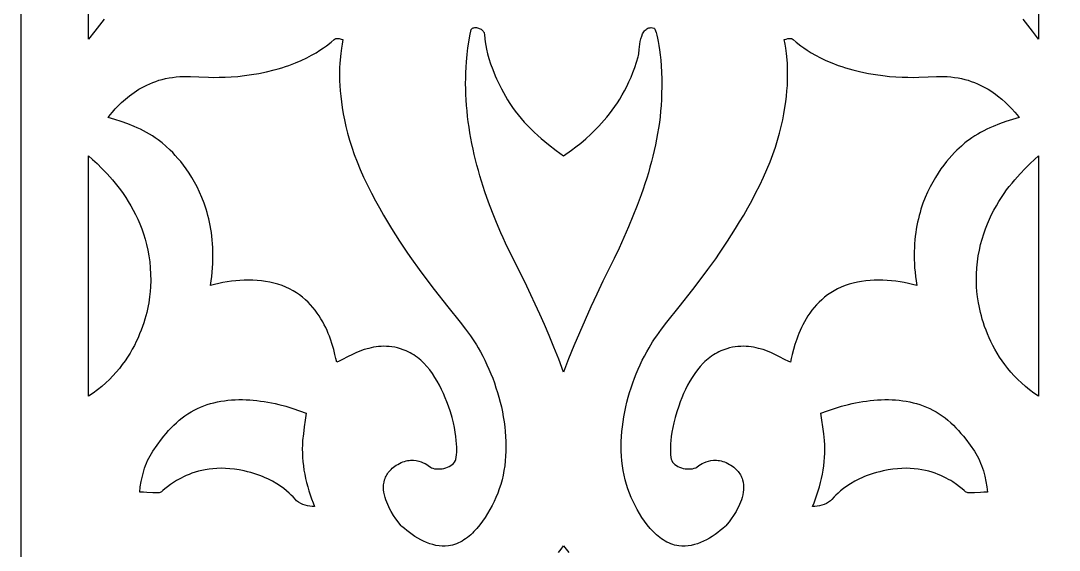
# Model space of a CAD drawing. Extents: x -375 to 375, y -1025 to 1025.
# Drawn here: x -270 to -193.5, y -163.4 to -124.4 of the extents above; entities that cross this region are included whole.
import ezdxf

# ---------------------------------------------------------------- set-up
doc = ezdxf.new("R2010")
doc.units = 0
doc.layers.add('LAYER_1', color=18, linetype='CONTINUOUS')
doc.layers.add('LAYER_2', color=174, linetype='CONTINUOUS')

msp = doc.modelspace()

# ---------------------------------------------------------------- linework, layer by layer
at = {"layer": 'LAYER_1'}
for points in [[(-263.856, -124.226), (-264.551, -125.118), (-265, -125.698), (-265, -108.44)], [(-195, -108.441), (-195, -125.697), (-195.448, -125.118), (-196.143, -124.226)], [(-230.383, -163.53), (-230.189, -163.283), (-230, -163.032), (-229.81, -163.283), (-229.616, -163.53)]]:
    msp.add_lwpolyline(points, dxfattribs=at)
for points in [[(-230.357, -149.297), (-230.713, -148.404), (-231.065, -147.552), (-231.412, -146.742), (-231.753, -145.971), (-232.085, -145.24), (-232.408, -144.549), (-232.72, -143.895), (-233.305, -142.7), (-233.826, -141.65), (-234.272, -140.741), (-234.463, -140.337), (-234.63, -139.966), (-234.944, -139.226), (-235.244, -138.476), (-235.529, -137.716), (-235.796, -136.947), (-236.046, -136.171), (-236.163, -135.78), (-236.275, -135.387), (-236.382, -134.993), (-236.483, -134.598), (-236.579, -134.201), (-236.668, -133.803), (-236.752, -133.404), (-236.829, -133.005), (-236.9, -132.604), (-236.965, -132.203), (-237.022, -131.801), (-237.073, -131.399), (-237.116, -130.996), (-237.152, -130.593), (-237.181, -130.19), (-237.201, -129.787), (-237.214, -129.384), (-237.219, -128.982), (-237.215, -128.579), (-237.204, -128.178), (-237.183, -127.777), (-237.154, -127.376), (-237.102, -126.828), (-237.046, -126.349), (-236.99, -125.939), (-236.935, -125.599), (-236.883, -125.329), (-236.836, -125.13), (-236.798, -125.002), (-236.782, -124.964), (-236.77, -124.945), (-236.723, -124.909), (-236.67, -124.882), (-236.612, -124.864), (-236.549, -124.854), (-236.484, -124.852), (-236.416, -124.857), (-236.348, -124.87), (-236.279, -124.888), (-236.212, -124.913), (-236.147, -124.943), (-236.085, -124.978), (-236.028, -125.018), (-235.976, -125.062), (-235.93, -125.11), (-235.892, -125.16), (-235.863, -125.214), (-235.85, -125.268), (-235.837, -125.366), (-235.8, -125.687), (-235.77, -125.907), (-235.727, -126.164), (-235.67, -126.457), (-235.594, -126.785), (-235.496, -127.145), (-235.374, -127.536), (-235.225, -127.956), (-235.044, -128.405), (-234.942, -128.639), (-234.83, -128.88), (-234.709, -129.127), (-234.579, -129.379), (-234.439, -129.638), (-234.288, -129.902), (-234.126, -130.171), (-233.953, -130.446), (-233.76, -130.734), (-233.557, -131.015), (-233.344, -131.289), (-233.123, -131.556), (-232.893, -131.817), (-232.656, -132.071), (-232.411, -132.319), (-232.161, -132.562), (-231.904, -132.799), (-231.643, -133.03), (-231.377, -133.256), (-231.107, -133.477), (-230.557, -133.905), (-230, -134.316), (-229.424, -133.898), (-229.093, -133.647), (-228.739, -133.365), (-228.367, -133.052), (-227.983, -132.705), (-227.787, -132.518), (-227.59, -132.322), (-227.393, -132.117), (-227.195, -131.903), (-226.997, -131.679), (-226.801, -131.445), (-226.606, -131.201), (-226.414, -130.946), (-226.224, -130.681), (-226.038, -130.406), (-225.856, -130.119), (-225.679, -129.821), (-225.507, -129.512), (-225.341, -129.192), (-225.182, -128.86), (-225.029, -128.515), (-224.885, -128.159), (-224.748, -127.79), (-224.621, -127.409), (-224.504, -127.015), (-224.483, -126.917), (-224.465, -126.789), (-224.429, -126.463), (-224.407, -126.276), (-224.38, -126.08), (-224.344, -125.882), (-224.3, -125.687), (-224.243, -125.5), (-224.172, -125.326), (-224.131, -125.246), (-224.086, -125.172), (-224.036, -125.104), (-223.982, -125.043), (-223.922, -124.99), (-223.857, -124.945), (-223.787, -124.908), (-223.711, -124.882), (-223.629, -124.866), (-223.54, -124.861), (-223.445, -124.868), (-223.343, -124.887), (-223.328, -124.896), (-223.31, -124.914), (-223.271, -124.98), (-223.226, -125.084), (-223.178, -125.227), (-223.127, -125.407), (-223.075, -125.624), (-223.023, -125.878), (-222.972, -126.169), (-222.924, -126.495), (-222.88, -126.857), (-222.842, -127.253), (-222.81, -127.684), (-222.786, -128.149), (-222.771, -128.648), (-222.767, -129.18), (-222.774, -129.745), (-222.79, -130.165), (-222.814, -130.584), (-222.848, -131.003), (-222.89, -131.421), (-222.942, -131.838), (-223.002, -132.254), (-223.069, -132.67), (-223.145, -133.084), (-223.229, -133.498), (-223.32, -133.91), (-223.417, -134.322), (-223.522, -134.732), (-223.633, -135.141), (-223.751, -135.548), (-223.874, -135.955), (-224.004, -136.36), (-224.139, -136.763), (-224.279, -137.166), (-224.574, -137.965), (-224.886, -138.759), (-225.214, -139.545), (-225.556, -140.325), (-225.909, -141.096), (-226.271, -141.86), (-226.64, -142.616), (-227.098, -143.55), (-227.548, -144.488), (-227.988, -145.432), (-228.417, -146.381), (-228.834, -147.335), (-229.238, -148.294), (-229.627, -149.26), (-230, -150.232)], [(-239.178, -163.043), (-239.408, -163.005), (-239.638, -162.951), (-239.865, -162.882), (-240.09, -162.798), (-240.313, -162.701), (-240.531, -162.592), (-240.746, -162.473), (-240.956, -162.344), (-241.16, -162.208), (-241.358, -162.064), (-241.55, -161.916), (-241.734, -161.763), (-241.911, -161.606), (-241.96, -161.554), (-242.058, -161.44), (-242.193, -161.271), (-242.354, -161.053), (-242.53, -160.794), (-242.71, -160.498), (-242.798, -160.339), (-242.883, -160.174), (-242.962, -160.003), (-243.036, -159.827), (-243.102, -159.648), (-243.159, -159.465), (-243.205, -159.28), (-243.24, -159.093), (-243.262, -158.906), (-243.269, -158.719), (-243.26, -158.533), (-243.233, -158.349), (-243.188, -158.167), (-243.158, -158.077), (-243.122, -157.989), (-243.082, -157.901), (-243.035, -157.815), (-242.983, -157.729), (-242.925, -157.646), (-242.861, -157.563), (-242.79, -157.483), (-242.713, -157.404), (-242.629, -157.326), (-242.539, -157.251), (-242.441, -157.178), (-242.337, -157.106), (-242.225, -157.037), (-242.098, -156.967), (-241.973, -156.907), (-241.85, -156.857), (-241.729, -156.816), (-241.611, -156.784), (-241.495, -156.759), (-241.382, -156.743), (-241.272, -156.733), (-241.164, -156.73), (-241.059, -156.733), (-240.86, -156.755), (-240.673, -156.795), (-240.501, -156.848), (-240.344, -156.912), (-240.203, -156.981), (-240.079, -157.052), (-239.973, -157.12), (-239.818, -157.233), (-239.745, -157.285), (-239.629, -157.325), (-239.504, -157.354), (-239.373, -157.371), (-239.237, -157.377), (-239.098, -157.372), (-238.959, -157.356), (-238.82, -157.329), (-238.684, -157.293), (-238.553, -157.246), (-238.429, -157.189), (-238.313, -157.122), (-238.208, -157.046), (-238.115, -156.961), (-238.037, -156.866), (-237.975, -156.762), (-237.95, -156.707), (-237.931, -156.649), (-237.91, -156.542), (-237.885, -156.317), (-237.876, -156.161), (-237.872, -155.978), (-237.874, -155.768), (-237.884, -155.531), (-237.904, -155.268), (-237.936, -154.979), (-237.982, -154.665), (-238.044, -154.327), (-238.122, -153.964), (-238.221, -153.579), (-238.34, -153.17), (-238.482, -152.739), (-238.593, -152.434), (-238.714, -152.126), (-238.845, -151.818), (-238.987, -151.512), (-239.14, -151.21), (-239.304, -150.913), (-239.478, -150.624), (-239.665, -150.344), (-239.863, -150.075), (-240.073, -149.819), (-240.295, -149.579), (-240.41, -149.465), (-240.529, -149.356), (-240.651, -149.251), (-240.776, -149.151), (-240.904, -149.057), (-241.036, -148.968), (-241.17, -148.884), (-241.308, -148.807), (-241.45, -148.736), (-241.594, -148.671), (-241.81, -148.586), (-242.024, -148.515), (-242.235, -148.458), (-242.444, -148.412), (-242.65, -148.378), (-242.852, -148.354), (-243.052, -148.342), (-243.249, -148.338), (-243.442, -148.344), (-243.633, -148.359), (-243.819, -148.381), (-244.002, -148.41), (-244.181, -148.446), (-244.357, -148.487), (-244.695, -148.585), (-245.017, -148.699), (-245.321, -148.824), (-245.606, -148.954), (-245.872, -149.084), (-246.34, -149.326), (-246.54, -149.428), (-246.717, -149.509), (-246.776, -149.242), (-246.848, -148.931), (-246.938, -148.583), (-247.048, -148.206), (-247.182, -147.805), (-247.258, -147.598), (-247.341, -147.387), (-247.432, -147.174), (-247.531, -146.959), (-247.637, -146.744), (-247.752, -146.528), (-247.876, -146.313), (-248.009, -146.1), (-248.151, -145.89), (-248.304, -145.682), (-248.467, -145.479), (-248.64, -145.281), (-248.825, -145.089), (-249.021, -144.904), (-249.229, -144.726), (-249.449, -144.556), (-249.682, -144.396), (-249.928, -144.245), (-250.187, -144.106), (-250.46, -143.978), (-250.747, -143.862), (-251.048, -143.76), (-251.348, -143.676), (-251.652, -143.607), (-251.959, -143.551), (-252.269, -143.509), (-252.582, -143.48), (-252.897, -143.463), (-253.212, -143.457), (-253.529, -143.464), (-253.846, -143.48), (-254.162, -143.507), (-254.478, -143.543), (-254.792, -143.589), (-255.104, -143.643), (-255.414, -143.704), (-255.72, -143.773), (-256.023, -143.849), (-255.973, -143.517), (-255.93, -143.191), (-255.896, -142.871), (-255.87, -142.555), (-255.851, -142.245), (-255.84, -141.941), (-255.837, -141.642), (-255.84, -141.349), (-255.85, -141.061), (-255.866, -140.778), (-255.889, -140.5), (-255.917, -140.228), (-255.952, -139.962), (-255.992, -139.7), (-256.038, -139.444), (-256.088, -139.194), (-256.144, -138.948), (-256.204, -138.708), (-256.268, -138.473), (-256.337, -138.244), (-256.485, -137.8), (-256.648, -137.377), (-256.822, -136.975), (-257.007, -136.594), (-257.199, -136.233), (-257.398, -135.892), (-257.601, -135.572), (-257.807, -135.272), (-258.013, -134.992), (-258.217, -134.732), (-258.419, -134.491), (-258.615, -134.27), (-258.804, -134.069), (-258.985, -133.887), (-259.311, -133.582), (-259.58, -133.353), (-259.775, -133.199), (-259.881, -133.121), (-260.087, -132.975), (-260.299, -132.836), (-260.514, -132.704), (-260.734, -132.579), (-260.957, -132.459), (-261.183, -132.346), (-261.413, -132.238), (-261.645, -132.136), (-262.117, -131.946), (-262.595, -131.773), (-263.078, -131.616), (-263.562, -131.472), (-263.415, -131.286), (-263.242, -131.079), (-263.043, -130.854), (-262.818, -130.617), (-262.567, -130.372), (-262.289, -130.123), (-261.984, -129.876), (-261.821, -129.754), (-261.651, -129.634), (-261.475, -129.517), (-261.292, -129.403), (-261.102, -129.293), (-260.905, -129.187), (-260.701, -129.086), (-260.49, -128.99), (-260.272, -128.901), (-260.047, -128.818), (-259.815, -128.742), (-259.576, -128.674), (-259.33, -128.614), (-259.076, -128.564), (-258.816, -128.522), (-258.548, -128.491), (-258.273, -128.471), (-257.991, -128.461), (-257.481, -128.47), (-256.872, -128.494), (-256.168, -128.517), (-255.781, -128.522), (-255.372, -128.52), (-254.94, -128.508), (-254.486, -128.485), (-254.011, -128.448), (-253.514, -128.394), (-252.997, -128.322), (-252.46, -128.23), (-251.903, -128.115), (-251.326, -127.974), (-251.04, -127.896), (-250.764, -127.814), (-250.5, -127.729), (-250.245, -127.642), (-249.767, -127.461), (-249.329, -127.273), (-248.93, -127.083), (-248.569, -126.893), (-248.244, -126.706), (-247.955, -126.526), (-247.701, -126.354), (-247.48, -126.195), (-247.133, -125.926), (-246.907, -125.742), (-246.836, -125.69), (-246.792, -125.668), (-246.726, -125.66), (-246.659, -125.658), (-246.525, -125.67), (-246.393, -125.699), (-246.265, -125.743), (-246.323, -126.075), (-246.373, -126.378), (-246.425, -126.768), (-246.471, -127.242), (-246.489, -127.509), (-246.503, -127.796), (-246.51, -128.102), (-246.511, -128.427), (-246.504, -128.771), (-246.489, -129.133), (-246.463, -129.513), (-246.426, -129.91), (-246.377, -130.324), (-246.315, -130.754), (-246.238, -131.201), (-246.147, -131.663), (-246.038, -132.141), (-245.913, -132.634), (-245.769, -133.141), (-245.605, -133.662), (-245.421, -134.197), (-245.215, -134.746), (-244.986, -135.307), (-244.734, -135.881), (-244.457, -136.468), (-244.153, -137.066), (-243.861, -137.614), (-243.567, -138.146), (-243.271, -138.664), (-242.975, -139.167), (-242.679, -139.655), (-242.382, -140.129), (-242.087, -140.589), (-241.792, -141.035), (-241.499, -141.468), (-241.208, -141.888), (-240.635, -142.691), (-240.075, -143.445), (-239.534, -144.152), (-238.519, -145.439), (-237.62, -146.57), (-237.224, -147.083), (-236.869, -147.564), (-236.707, -147.793), (-236.557, -148.015), (-236.42, -148.231), (-236.294, -148.44), (-236.124, -148.744), (-235.959, -149.054), (-235.799, -149.371), (-235.646, -149.694), (-235.499, -150.023), (-235.359, -150.357), (-235.225, -150.696), (-235.099, -151.04), (-234.98, -151.387), (-234.869, -151.738), (-234.766, -152.092), (-234.672, -152.449), (-234.586, -152.808), (-234.509, -153.169), (-234.441, -153.532), (-234.383, -153.895), (-234.335, -154.259), (-234.297, -154.623), (-234.269, -154.986), (-234.252, -155.349), (-234.246, -155.711), (-234.251, -156.07), (-234.268, -156.428), (-234.297, -156.784), (-234.338, -157.136), (-234.391, -157.485), (-234.457, -157.83), (-234.536, -158.171), (-234.629, -158.507), (-234.735, -158.838), (-234.855, -159.164), (-234.989, -159.483), (-235.123, -159.772), (-235.269, -160.065), (-235.426, -160.359), (-235.594, -160.652), (-235.774, -160.94), (-235.965, -161.221), (-236.168, -161.492), (-236.381, -161.75), (-236.606, -161.994), (-236.723, -162.109), (-236.842, -162.219), (-236.964, -162.324), (-237.089, -162.424), (-237.217, -162.518), (-237.347, -162.605), (-237.48, -162.686), (-237.616, -162.76), (-237.754, -162.827), (-237.895, -162.886), (-238.039, -162.938), (-238.185, -162.981), (-238.335, -163.015), (-238.486, -163.041), (-238.716, -163.062), (-238.947, -163.062)], [(-221.283, -163.062), (-221.513, -163.041), (-221.665, -163.015), (-221.814, -162.981), (-221.961, -162.938), (-222.104, -162.886), (-222.245, -162.827), (-222.384, -162.76), (-222.52, -162.686), (-222.653, -162.605), (-222.783, -162.518), (-222.911, -162.424), (-223.035, -162.324), (-223.157, -162.219), (-223.277, -162.109), (-223.393, -161.994), (-223.618, -161.75), (-223.832, -161.492), (-224.034, -161.221), (-224.226, -160.94), (-224.405, -160.652), (-224.574, -160.359), (-224.731, -160.065), (-224.876, -159.772), (-225.01, -159.483), (-225.144, -159.164), (-225.265, -158.838), (-225.371, -158.507), (-225.463, -158.171), (-225.542, -157.83), (-225.609, -157.485), (-225.662, -157.136), (-225.703, -156.784), (-225.731, -156.428), (-225.748, -156.07), (-225.754, -155.711), (-225.748, -155.349), (-225.73, -154.986), (-225.703, -154.623), (-225.665, -154.259), (-225.616, -153.895), (-225.558, -153.532), (-225.49, -153.169), (-225.414, -152.808), (-225.328, -152.449), (-225.233, -152.092), (-225.13, -151.738), (-225.019, -151.387), (-224.901, -151.04), (-224.774, -150.696), (-224.641, -150.357), (-224.501, -150.023), (-224.354, -149.694), (-224.2, -149.371), (-224.041, -149.054), (-223.876, -148.744), (-223.705, -148.44), (-223.58, -148.231), (-223.442, -148.015), (-223.292, -147.793), (-223.131, -147.564), (-222.775, -147.083), (-222.379, -146.57), (-221.481, -145.439), (-220.466, -144.152), (-219.924, -143.445), (-219.365, -142.691), (-218.791, -141.888), (-218.5, -141.468), (-218.207, -141.035), (-217.913, -140.589), (-217.617, -140.129), (-217.321, -139.655), (-217.025, -139.167), (-216.728, -138.664), (-216.433, -138.146), (-216.139, -137.614), (-215.846, -137.066), (-215.543, -136.468), (-215.266, -135.881), (-215.013, -135.307), (-214.784, -134.746), (-214.579, -134.197), (-214.394, -133.662), (-214.231, -133.141), (-214.087, -132.634), (-213.961, -132.141), (-213.853, -131.663), (-213.761, -131.201), (-213.685, -130.754), (-213.623, -130.324), (-213.574, -129.91), (-213.537, -129.513), (-213.511, -129.133), (-213.495, -128.771), (-213.488, -128.427), (-213.489, -128.102), (-213.497, -127.796), (-213.51, -127.509), (-213.529, -127.242), (-213.575, -126.768), (-213.627, -126.378), (-213.676, -126.075), (-213.734, -125.743), (-213.607, -125.699), (-213.475, -125.67), (-213.341, -125.658), (-213.274, -125.66), (-213.208, -125.668), (-213.164, -125.69), (-213.093, -125.742), (-212.866, -125.926), (-212.52, -126.195), (-212.299, -126.354), (-212.044, -126.526), (-211.755, -126.706), (-211.431, -126.893), (-211.069, -127.083), (-210.67, -127.273), (-210.232, -127.461), (-209.754, -127.642), (-209.5, -127.729), (-209.235, -127.814), (-208.96, -127.896), (-208.674, -127.974), (-208.097, -128.115), (-207.54, -128.23), (-207.002, -128.322), (-206.485, -128.394), (-205.989, -128.448), (-205.514, -128.485), (-205.06, -128.508), (-204.628, -128.52), (-204.218, -128.522), (-203.831, -128.517), (-203.127, -128.494), (-202.519, -128.47), (-202.009, -128.461), (-201.726, -128.471), (-201.452, -128.491), (-201.184, -128.522), (-200.923, -128.564), (-200.67, -128.614), (-200.424, -128.674), (-200.185, -128.742), (-199.953, -128.818), (-199.728, -128.901), (-199.51, -128.99), (-199.299, -129.086), (-199.095, -129.187), (-198.898, -129.293), (-198.708, -129.403), (-198.524, -129.517), (-198.348, -129.634), (-198.179, -129.754), (-198.016, -129.876), (-197.711, -130.123), (-197.433, -130.372), (-197.181, -130.617), (-196.956, -130.854), (-196.757, -131.079), (-196.584, -131.286), (-196.437, -131.472), (-196.922, -131.616), (-197.404, -131.773), (-197.882, -131.946), (-198.354, -132.136), (-198.586, -132.238), (-198.816, -132.346), (-199.043, -132.459), (-199.266, -132.579), (-199.485, -132.704), (-199.701, -132.836), (-199.912, -132.975), (-200.119, -133.121), (-200.225, -133.199), (-200.42, -133.353), (-200.688, -133.582), (-201.015, -133.887), (-201.195, -134.069), (-201.384, -134.27), (-201.581, -134.491), (-201.782, -134.732), (-201.987, -134.992), (-202.193, -135.272), (-202.398, -135.572), (-202.602, -135.892), (-202.8, -136.233), (-202.993, -136.594), (-203.177, -136.975), (-203.352, -137.377), (-203.514, -137.8), (-203.663, -138.244), (-203.731, -138.473), (-203.796, -138.708), (-203.856, -138.948), (-203.911, -139.194), (-203.962, -139.444), (-204.007, -139.7), (-204.048, -139.962), (-204.082, -140.228), (-204.111, -140.5), (-204.134, -140.778), (-204.15, -141.061), (-204.16, -141.349), (-204.163, -141.642), (-204.159, -141.941), (-204.148, -142.245), (-204.13, -142.555), (-204.103, -142.871), (-204.069, -143.191), (-204.027, -143.517), (-203.976, -143.849), (-204.279, -143.773), (-204.586, -143.704), (-204.896, -143.643), (-205.208, -143.589), (-205.522, -143.543), (-205.837, -143.507), (-206.154, -143.48), (-206.471, -143.464), (-206.787, -143.457), (-207.103, -143.463), (-207.417, -143.48), (-207.73, -143.509), (-208.04, -143.551), (-208.348, -143.607), (-208.652, -143.676), (-208.952, -143.76), (-209.253, -143.862), (-209.54, -143.978), (-209.813, -144.106), (-210.072, -144.245), (-210.318, -144.396), (-210.55, -144.556), (-210.771, -144.726), (-210.979, -144.904), (-211.175, -145.089), (-211.359, -145.281), (-211.533, -145.479), (-211.696, -145.682), (-211.848, -145.89), (-211.991, -146.1), (-212.124, -146.313), (-212.248, -146.528), (-212.362, -146.744), (-212.469, -146.959), (-212.567, -147.174), (-212.658, -147.387), (-212.741, -147.598), (-212.818, -147.805), (-212.951, -148.206), (-213.061, -148.583), (-213.151, -148.931), (-213.224, -149.242), (-213.282, -149.509), (-213.459, -149.428), (-213.66, -149.326), (-214.128, -149.084), (-214.393, -148.954), (-214.678, -148.824), (-214.982, -148.699), (-215.304, -148.585), (-215.643, -148.487), (-215.818, -148.446), (-215.997, -148.41), (-216.18, -148.381), (-216.367, -148.359), (-216.557, -148.344), (-216.751, -148.338), (-216.947, -148.342), (-217.147, -148.354), (-217.35, -148.378), (-217.556, -148.412), (-217.764, -148.458), (-217.975, -148.515), (-218.189, -148.586), (-218.405, -148.671), (-218.55, -148.736), (-218.691, -148.807), (-218.829, -148.884), (-218.964, -148.968), (-219.095, -149.057), (-219.224, -149.151), (-219.349, -149.251), (-219.471, -149.356), (-219.589, -149.465), (-219.705, -149.579), (-219.927, -149.819), (-220.137, -150.075), (-220.335, -150.344), (-220.521, -150.624), (-220.696, -150.913), (-220.86, -151.21), (-221.012, -151.512), (-221.154, -151.818), (-221.285, -152.126), (-221.406, -152.434), (-221.517, -152.739), (-221.66, -153.17), (-221.779, -153.579), (-221.877, -153.964), (-221.956, -154.327), (-222.017, -154.665), (-222.063, -154.979), (-222.095, -155.268), (-222.116, -155.531), (-222.126, -155.768), (-222.128, -155.978), (-222.123, -156.161), (-222.114, -156.317), (-222.09, -156.542), (-222.069, -156.649), (-222.049, -156.707), (-222.025, -156.762), (-221.963, -156.866), (-221.884, -156.961), (-221.791, -157.046), (-221.686, -157.122), (-221.571, -157.189), (-221.446, -157.246), (-221.315, -157.293), (-221.179, -157.329), (-221.041, -157.356), (-220.901, -157.372), (-220.762, -157.377), (-220.626, -157.371), (-220.495, -157.354), (-220.371, -157.325), (-220.255, -157.285), (-220.182, -157.233), (-220.027, -157.12), (-219.921, -157.052), (-219.796, -156.981), (-219.655, -156.912), (-219.498, -156.848), (-219.326, -156.795), (-219.14, -156.755), (-218.94, -156.733), (-218.835, -156.73), (-218.728, -156.733), (-218.618, -156.743), (-218.505, -156.759), (-218.389, -156.784), (-218.271, -156.816), (-218.15, -156.857), (-218.027, -156.907), (-217.902, -156.967), (-217.775, -157.037), (-217.663, -157.106), (-217.558, -157.178), (-217.461, -157.251), (-217.37, -157.326), (-217.286, -157.404), (-217.209, -157.483), (-217.139, -157.563), (-217.075, -157.646), (-217.017, -157.729), (-216.964, -157.815), (-216.918, -157.901), (-216.877, -157.989), (-216.842, -158.077), (-216.812, -158.167), (-216.766, -158.349), (-216.74, -158.533), (-216.731, -158.719), (-216.738, -158.906), (-216.759, -159.093), (-216.794, -159.28), (-216.841, -159.465), (-216.898, -159.648), (-216.964, -159.827), (-217.037, -160.003), (-217.117, -160.174), (-217.201, -160.339), (-217.289, -160.498), (-217.469, -160.794), (-217.645, -161.053), (-217.807, -161.271), (-217.942, -161.44), (-218.04, -161.554), (-218.089, -161.606), (-218.265, -161.763), (-218.45, -161.916), (-218.641, -162.064), (-218.839, -162.208), (-219.044, -162.344), (-219.254, -162.473), (-219.468, -162.592), (-219.687, -162.701), (-219.909, -162.798), (-220.134, -162.882), (-220.362, -162.951), (-220.591, -163.005), (-220.821, -163.043), (-221.052, -163.062)], [(-265, -134.3), (-264.705, -134.564), (-264.374, -134.872), (-264.015, -135.226), (-263.635, -135.624), (-263.44, -135.84), (-263.243, -136.068), (-263.045, -136.307), (-262.847, -136.557), (-262.65, -136.818), (-262.455, -137.091), (-262.263, -137.376), (-262.076, -137.671), (-261.893, -137.978), (-261.716, -138.297), (-261.546, -138.627), (-261.384, -138.968), (-261.231, -139.32), (-261.088, -139.685), (-260.957, -140.06), (-260.837, -140.447), (-260.731, -140.846), (-260.638, -141.256), (-260.561, -141.677), (-260.5, -142.11), (-260.456, -142.555), (-260.43, -143.011), (-260.423, -143.479), (-260.436, -143.958), (-260.46, -144.302), (-260.504, -144.693), (-260.57, -145.125), (-260.613, -145.354), (-260.663, -145.592), (-260.72, -145.837), (-260.785, -146.09), (-260.858, -146.348), (-260.939, -146.612), (-261.029, -146.881), (-261.129, -147.154), (-261.239, -147.43), (-261.359, -147.71), (-261.489, -147.991), (-261.631, -148.274), (-261.784, -148.558), (-261.948, -148.842), (-262.126, -149.126), (-262.315, -149.408), (-262.518, -149.689), (-262.734, -149.967), (-262.965, -150.242), (-263.209, -150.513), (-263.468, -150.779), (-263.743, -151.04), (-264.033, -151.296), (-264.339, -151.545), (-264.661, -151.786), (-265, -152.02)], [(-195.339, -151.786), (-195.661, -151.545), (-195.967, -151.296), (-196.257, -151.04), (-196.531, -150.779), (-196.79, -150.513), (-197.035, -150.242), (-197.265, -149.967), (-197.481, -149.689), (-197.684, -149.408), (-197.874, -149.126), (-198.051, -148.842), (-198.216, -148.558), (-198.369, -148.274), (-198.51, -147.991), (-198.641, -147.71), (-198.761, -147.43), (-198.87, -147.154), (-198.97, -146.881), (-199.061, -146.612), (-199.142, -146.348), (-199.215, -146.09), (-199.28, -145.837), (-199.337, -145.592), (-199.386, -145.354), (-199.429, -145.125), (-199.496, -144.693), (-199.539, -144.302), (-199.564, -143.958), (-199.577, -143.479), (-199.57, -143.011), (-199.544, -142.555), (-199.5, -142.11), (-199.439, -141.677), (-199.361, -141.256), (-199.269, -140.846), (-199.162, -140.447), (-199.043, -140.06), (-198.911, -139.685), (-198.768, -139.32), (-198.616, -138.968), (-198.454, -138.627), (-198.284, -138.297), (-198.107, -137.978), (-197.924, -137.671), (-197.736, -137.376), (-197.544, -137.091), (-197.349, -136.818), (-197.152, -136.557), (-196.954, -136.307), (-196.756, -136.068), (-196.559, -135.84), (-196.364, -135.624), (-195.985, -135.226), (-195.625, -134.872), (-195.294, -134.564), (-195, -134.301), (-195, -152.019)], [(-248.519, -160.14), (-248.695, -160.12), (-248.87, -160.087), (-249.042, -160.043), (-249.21, -159.985), (-249.372, -159.914), (-249.525, -159.829), (-249.669, -159.73), (-249.757, -159.634), (-249.938, -159.432), (-250.067, -159.3), (-250.223, -159.151), (-250.407, -158.99), (-250.62, -158.819), (-250.865, -158.642), (-251.142, -158.462), (-251.452, -158.283), (-251.796, -158.108), (-251.982, -158.024), (-252.177, -157.941), (-252.381, -157.861), (-252.594, -157.785), (-252.817, -157.711), (-253.05, -157.642), (-253.293, -157.578), (-253.546, -157.518), (-253.907, -157.445), (-254.257, -157.391), (-254.597, -157.354), (-254.925, -157.332), (-255.242, -157.326), (-255.548, -157.333), (-255.843, -157.354), (-256.127, -157.386), (-256.4, -157.429), (-256.663, -157.482), (-256.914, -157.544), (-257.154, -157.613), (-257.383, -157.69), (-257.602, -157.772), (-257.809, -157.859), (-258.006, -157.95), (-258.192, -158.044), (-258.366, -158.139), (-258.53, -158.235), (-258.683, -158.331), (-258.957, -158.518), (-259.188, -158.692), (-259.375, -158.844), (-259.519, -158.967), (-259.62, -159.052), (-259.679, -159.092), (-259.732, -159.109), (-259.792, -159.122), (-259.929, -159.136), (-260.091, -159.137), (-260.276, -159.131), (-260.714, -159.107), (-260.966, -159.096), (-261.238, -159.092), (-261.191, -158.695), (-261.126, -158.297), (-261.041, -157.902), (-260.991, -157.706), (-260.935, -157.511), (-260.874, -157.319), (-260.807, -157.13), (-260.733, -156.943), (-260.654, -156.76), (-260.568, -156.58), (-260.475, -156.404), (-260.375, -156.233), (-260.269, -156.066), (-259.959, -155.619), (-259.631, -155.18), (-259.46, -154.965), (-259.283, -154.754), (-259.102, -154.548), (-258.916, -154.347), (-258.724, -154.153), (-258.526, -153.966), (-258.323, -153.786), (-258.113, -153.615), (-257.898, -153.453), (-257.677, -153.301), (-257.449, -153.16), (-257.214, -153.031), (-256.983, -152.916), (-256.746, -152.812), (-256.506, -152.718), (-256.262, -152.633), (-256.014, -152.558), (-255.763, -152.492), (-255.509, -152.435), (-255.253, -152.386), (-254.994, -152.347), (-254.732, -152.315), (-254.469, -152.292), (-254.204, -152.276), (-253.937, -152.268), (-253.67, -152.268), (-253.401, -152.275), (-253.132, -152.288), (-252.863, -152.309), (-252.594, -152.336), (-252.324, -152.369), (-252.056, -152.408), (-251.788, -152.454), (-251.521, -152.504), (-251.255, -152.561), (-250.991, -152.622), (-250.469, -152.76), (-249.957, -152.915), (-249.456, -153.087), (-248.969, -153.274), (-249.038, -153.776), (-249.11, -154.277), (-249.177, -154.78), (-249.229, -155.284), (-249.248, -155.593), (-249.255, -155.902), (-249.251, -156.213), (-249.236, -156.524), (-249.21, -156.835), (-249.174, -157.145), (-249.129, -157.455), (-249.074, -157.763), (-249.01, -158.071), (-248.937, -158.376), (-248.856, -158.679), (-248.768, -158.98), (-248.672, -159.277), (-248.569, -159.572), (-248.46, -159.863), (-248.345, -160.15)], [(-211.539, -159.863), (-211.43, -159.572), (-211.327, -159.277), (-211.232, -158.98), (-211.143, -158.679), (-211.062, -158.376), (-210.99, -158.071), (-210.926, -157.763), (-210.871, -157.455), (-210.825, -157.145), (-210.79, -156.835), (-210.764, -156.524), (-210.749, -156.213), (-210.745, -155.902), (-210.752, -155.593), (-210.771, -155.284), (-210.823, -154.78), (-210.889, -154.277), (-210.961, -153.776), (-211.031, -153.274), (-210.544, -153.087), (-210.043, -152.915), (-209.53, -152.76), (-209.008, -152.622), (-208.744, -152.561), (-208.479, -152.504), (-208.212, -152.454), (-207.944, -152.408), (-207.675, -152.369), (-207.406, -152.336), (-207.137, -152.309), (-206.867, -152.288), (-206.598, -152.275), (-206.33, -152.268), (-206.062, -152.268), (-205.796, -152.276), (-205.531, -152.292), (-205.267, -152.315), (-205.006, -152.347), (-204.747, -152.386), (-204.49, -152.435), (-204.236, -152.492), (-203.985, -152.558), (-203.737, -152.633), (-203.493, -152.718), (-203.253, -152.812), (-203.017, -152.916), (-202.785, -153.031), (-202.551, -153.16), (-202.323, -153.301), (-202.102, -153.453), (-201.886, -153.615), (-201.677, -153.786), (-201.474, -153.966), (-201.276, -154.153), (-201.084, -154.347), (-200.897, -154.548), (-200.716, -154.754), (-200.54, -154.965), (-200.369, -155.18), (-200.041, -155.619), (-199.731, -156.066), (-199.624, -156.233), (-199.524, -156.404), (-199.432, -156.58), (-199.346, -156.76), (-199.266, -156.943), (-199.193, -157.13), (-199.126, -157.319), (-199.064, -157.511), (-199.009, -157.706), (-198.959, -157.902), (-198.874, -158.297), (-198.809, -158.695), (-198.761, -159.092), (-199.034, -159.096), (-199.285, -159.107), (-199.723, -159.131), (-199.909, -159.137), (-200.07, -159.136), (-200.208, -159.122), (-200.268, -159.109), (-200.321, -159.092), (-200.379, -159.052), (-200.48, -158.967), (-200.625, -158.844), (-200.812, -158.692), (-201.042, -158.518), (-201.316, -158.331), (-201.469, -158.235), (-201.633, -158.139), (-201.808, -158.044), (-201.994, -157.95), (-202.19, -157.859), (-202.398, -157.772), (-202.616, -157.69), (-202.845, -157.613), (-203.086, -157.544), (-203.337, -157.482), (-203.599, -157.429), (-203.872, -157.386), (-204.156, -157.354), (-204.451, -157.333), (-204.758, -157.326), (-205.075, -157.332), (-205.403, -157.354), (-205.742, -157.391), (-206.093, -157.445), (-206.454, -157.518), (-206.707, -157.578), (-206.949, -157.642), (-207.182, -157.711), (-207.405, -157.785), (-207.619, -157.861), (-207.823, -157.941), (-208.018, -158.024), (-208.203, -158.108), (-208.548, -158.283), (-208.858, -158.462), (-209.135, -158.642), (-209.379, -158.819), (-209.593, -158.99), (-209.777, -159.151), (-209.933, -159.3), (-210.061, -159.432), (-210.243, -159.634), (-210.33, -159.73), (-210.474, -159.829), (-210.628, -159.914), (-210.789, -159.985), (-210.957, -160.043), (-211.13, -160.087), (-211.305, -160.12), (-211.48, -160.14), (-211.655, -160.15)]]:
    msp.add_lwpolyline(points, close=True, dxfattribs=at)
at = {"layer": 'LAYER_2'}
msp.add_lwpolyline([(-270, 940), (-270, -940), (270, -940), (270, 940)], close=True, dxfattribs=at)

doc.saveas('drawing.dxf')
